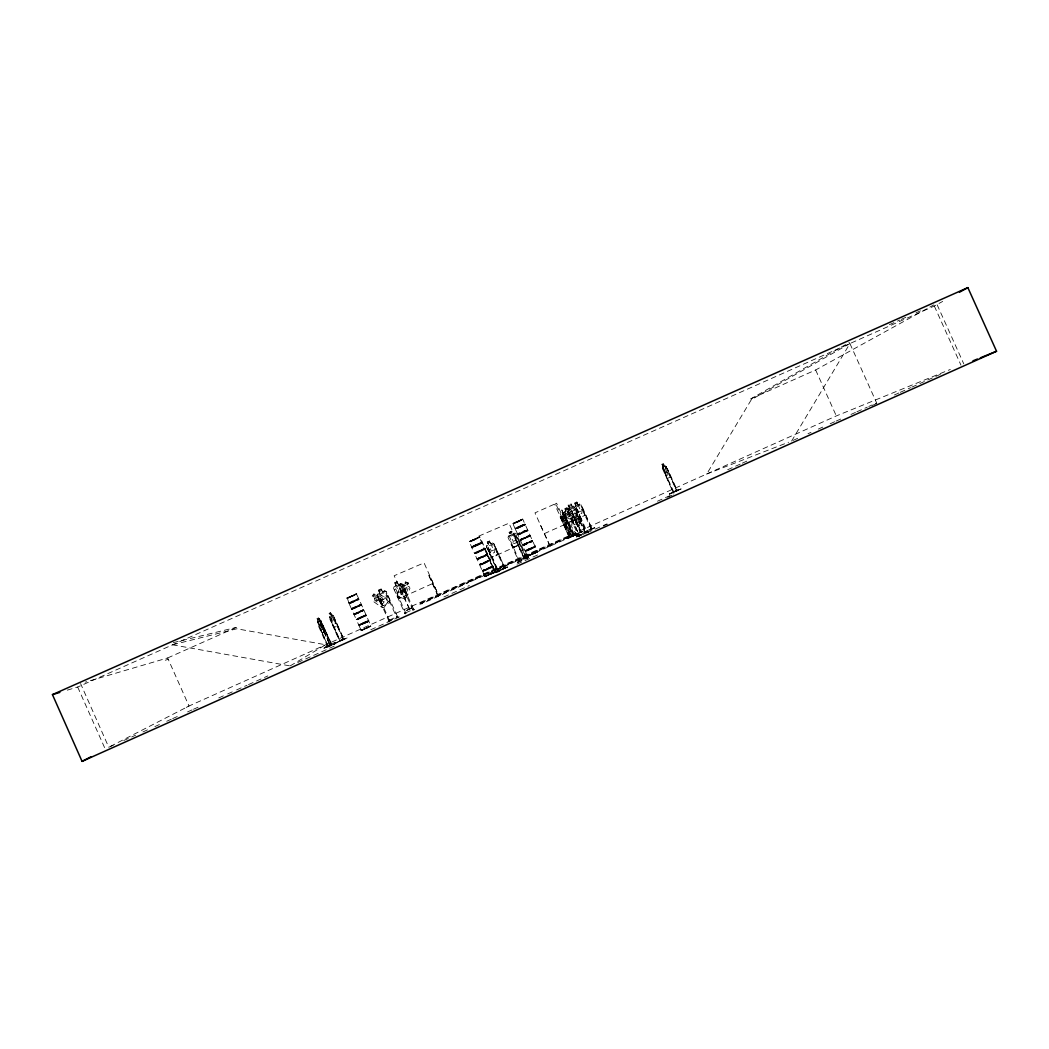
<?xml version="1.0" encoding="UTF-8"?>
<svg xmlns="http://www.w3.org/2000/svg" width="1049" height="1049" viewBox="0 0 1049 1049"><rect width="100%" height="100%" fill="white"/><g stroke="black" fill="none" stroke-linecap="round" stroke-linejoin="round"><path stroke-width="0.75" stroke-dasharray="5 3.75" d="M527.28 543.382L522.704 545.519L525.247 551.276L535.174 546.673L537.494 551.892M479.563 564.808L482.343 570.879L492.991 566.145L492.61 567.155M485.254 548.811L495.587 572.164L494.84 572.492L484.966 549.807M354.313 601.247L358.955 599.071L371.018 626.109L367.425 627.354L369.536 626.423M475.341 539.317C470.07 541.677 482.461 536.144 479.17 537.049M359.046 612.668C355.86 613.993 368.671 608.276 361.341 610.636L363.098 610.007M662.352 468.536L662.391 467.303L667.282 478.475L670.298 477.007M317.401 622.857L317.441 621.677L328.153 646.813L335.903 643.378L323.971 648.151M329.504 617.677L329.491 616.51L332.651 615.16M397.65 596.343L397.768 592.934L400.888 584.831L402.357 584.175L404.311 584.922L405.478 581.893L408.494 583.047L407.327 586.063L409.398 586.85L409.936 588.292L406.828 596.383L404.744 599.031L397.65 596.343L397.768 592.934L400.967 584.909L402.37 584.293L409.307 586.929M481.74 557.727L483.051 557.019M576.006 522.586L578.773 521.353L576.281 515.806L576.701 512.791L574.223 507.231L572.295 506.903L570.971 503.926L568.06 505.107L569.397 508.083L567.483 508.935L566.906 510.443L572.977 523.989L574.393 524.631L576.399 523.726M351.31 596.593L351.887 596.33M663.23 467.054L665.302 473.401L666.928 475.315L668.121 474.777L665.472 467.172L663.27 463.632L661.906 464.222L663.138 466.975L661.906 464.222M331.654 615.514L330.527 612.786L329.137 613.429L332.481 622.359L334.093 624.221L335.326 623.67L335.024 621.205M570.958 522.323L572.675 521.563L573.987 524.133A2.164 2.164 66.5 0 1 575.77 527.07L578.799 534.885M530.204 535.593L520.147 539.737M536.957 552.259L527.49 556.376L529.666 555.065M487.523 554.737L484.848 555.655M484.874 576.701L486.736 576.045M535.16 546.647L525.077 524.225L515.138 528.67L512.817 523.53L516.816 521.628M363.701 610.23L361.485 610.964M362.718 629.479L361.079 630.528L363.439 629.649L362.456 630.056M493.791 543.67L497.698 554.397C490.25 561.517 489.293 552.01 486.5 546.883L486.906 545.506L492.571 543.002L493.791 543.67L505.12 568.256M486.605 546.896L486.959 545.493M564.375 512.017L563.916 513.249L573.803 535.737M581.828 520.029L581.251 521.55L579.336 522.402L580.687 525.379L577.724 526.703L576.439 523.582L574.537 523.254L572.046 517.695L572.452 514.653L575.219 513.42L577.763 515.151L580.241 520.697L579.205 522.35L580.543 525.326L577.776 526.559M405.163 613.822C403.144 611.987 407.812 612.944 405.071 613.849L393.48 588.122L394.057 586.614L395.971 585.762M393.598 588.122L394.149 586.693L400.954 583.664M576.36 537.009L587.191 531.515L587.374 532.499L575.796 506.497L574.367 505.854L572.348 506.759L571.036 503.782L568.204 505.159L569.541 508.136L568.506 509.788L570.997 515.334L573.528 517.052L576.281 515.806M578.248 536.419L578.878 536.157L576.937 536.747M579.31 535.685C578.668 533.902 579.192 537.154 578.982 534.321M579.52 535.449L578.733 535.934L580.858 535.108M581.225 535.082L580.464 535.016M389.625 599.346L390.018 602.69L383.069 605.798L380.735 603.319L377.207 595.399L377.797 593.904L379.345 593.734L386.36 598.809L388.379 601.497L383.895 607.646L380.643 606.676L373.601 601.588L373.352 600.002L377.797 593.891L379.712 593.039L378.387 590.102L381.351 588.777L382.675 591.715L384.681 590.823L386.098 591.452L397.532 616.694M669.328 494.236L677.051 490.775M681.142 488.952L669.485 494.079M477.269 559.012L478.042 558.999M353.933 614.504L362.902 610.295M573.095 535.514L565.306 538.622L575.285 534.938L567.522 538.425L566.919 537.311L420.452 602.939L420.124 604.552L422.223 602.9M791.602 441.065L849.913 343.548L876.636 402.934L868.782 406.448M849.913 343.548L751.346 399.643L706.751 474.004M510.47 535.239L509.526 536.786L511.86 541.992L514.22 543.618L516.777 542.477L517.144 539.632L514.81 534.4L513.027 534.085L511.807 531.161L509.067 532.394L510.47 535.239L508.555 535.987L508.031 537.403L519.045 561.792C520.422 561.766 530.165 556.849 525.955 557.727M420.124 604.552L420.452 602.939M388.143 621.493L388.891 621.087L377.325 595.399L377.876 593.983L384.681 590.941L386.019 591.531L389.52 599.372L389.9 602.624M491.758 573.842L497.842 570.63L491.666 573.737M411.654 608.21L405.95 610.741L411.562 607.791M406.186 610.57L411.667 608.145M388.248 601.497L383.855 607.528L380.682 606.571M406.737 596.33L404.704 598.9L397.755 596.265M414.394 609.718L413.857 609.246M587.61 532.394L587.034 530.951L582.523 533.338M499.77 570.236L495.18 572.151L499.612 570.761M499.888 570.643C496.662 573.934 495.416 571.167 494.512 571.653M495.023 572.767L500.019 570.656M400.888 592.777L403.813 590.692C403.196 595.688 407.274 596.199 404.717 590.272C409.857 588.305 407.405 585.211 404.376 589.368C405.15 584.411 400.679 584.739 403.459 589.826L400.102 592.515L401.072 592.855M572.846 535.593L573.606 535.174M572.492 535.646L575.127 535.082L573.554 534.82M517.826 561.871L526.113 557.937M517.603 562.434L517.865 561.805M517.97 562.238L519.661 561.307L517.616 562.487M577.75 536.196L579.166 536.249M388.13 621.441L398.253 616.786L397.689 617.205M490.512 574.393L495.6 571.889L491.85 573.751M527.411 536.983L530.086 535.79M576.517 536.8C576.071 534.951 576.504 537.088 579.31 535.187M579.481 535.449C579.454 536.931 577.711 534.505 578.563 536.445L579.572 536L568.689 511.833L567.876 512.2M581.671 534.911L577.409 536.144M537.285 551.892L529.653 555.065M536.419 552.049L536.878 552.076M346.996 597.996L351.52 596.147M346.799 598.31L352.464 595.871M527.713 556.35L525.274 551.289L535.174 546.765M354.274 594.796C363.715 590.574 342.853 600.395 355.873 594.56M356.358 593.826L358.955 599.071L349.081 603.542L351.494 608.918L355.441 607.214M356.45 593.773L355.873 594.573M495.521 572.033L484.9 576.386L490.067 574.406M347.245 597.864L348.871 602.873L353.434 600.789M495.325 571.902L491.273 573.449L493.751 572.544M566.801 510.05L578.707 536.393M290.232 665.866L325.662 644.768L236.825 628.784L172.508 644.807L171.695 642.998M751.346 399.643L750.953 398.79L849.415 342.433M474.371 539.278L469.231 541.481L478.344 537.35M469.428 541.415L470.136 541.31M478.226 551.604L474.45 553.256L469.191 541.572L479.852 537.376M475.092 539.238L474.777 539.37M750.953 398.79L815.65 369.982L933.807 304.905M485.031 576.74L482.724 571.561L487.759 569.253M67.293 690.15L77.678 687.029L934.305 306.02L942.697 301.417M492.637 565.883L482.252 570.525L492.964 566.132L482.343 570.918L482.96 571.469M512.895 523.464L521.969 519.675M513.381 523.818L513.931 523.543M361.04 604.29L356.568 606.309M518.363 521.183L517.826 521.773L522.284 519.439M522.428 519.203L521.969 519.661M513.918 523.543L518.547 521.576L517.76 521.615M562.487 513.787L562.303 512.738L572.675 536.341L574.275 535.514M578.012 533.862L568.833 538.032L577.973 533.744M561.359 516.226L570.341 537.245M370.179 626.62L370.782 625.912L367.111 628.023M526.926 558.356L528.565 557.491L526.336 558.553L516.239 535.764L516.987 535.436M573.58 534.911L574.432 534.439M370.638 626.148L369.523 626.423M526.323 558.094L528.198 557.124L521.497 559.55M361.223 630.58L359.086 625.768L363.701 623.788M518.678 560.966L519.871 561.425L519.334 560.664M110.302 746.455L189.017 706.016L836.315 415.928L950.315 369.458M186.25 707.432L189.017 706.016L167.643 657.959L85.231 682.152M521.458 519.57L522.717 519.058L524.854 523.923L515.059 528.303L517.773 527.044M368.579 621.559L359.099 625.794L356.542 620.064L361.144 618.058M662.43 468.497L673.196 492.597L677.339 490.644L667.256 468.352L666.653 468.615L676.618 490.971M320.155 621.126L318.988 618.674M560.074 516.908L569.201 537.403L560.297 516.803M485.228 562.592L490.355 560.153L485.399 562.946M672.789 491.797L673.55 491.457L673.196 492.597M576.648 508.28L575.835 508.634L586.706 532.8M352.084 596.055C345.121 599.74 343.443 600.002 356.66 594.245M484.848 562.723C465.69 571.482 504.228 553.951 485.097 562.264M573.895 535.58L564.887 514.6M494.538 572.02L495.351 571.692L490.408 574.17M527.988 555.826L531.463 554.37M527.726 556.376L529.797 555.393M673.878 492.283L663.781 469.873L663.178 470.136L663.781 469.873M479.734 551.302L474.541 553.544L479.563 564.585L484.704 562.408M490.263 559.996L479.485 564.323L484.546 562.041M475.722 538.688L479.839 536.773L485.228 548.693L474.463 553.413L485.097 548.496L480.98 550.371M322.305 626.83L321.073 627.394L318.778 622.267L320.024 621.703L329.884 644.768L319.997 622.306L319.761 621.323L321.007 620.824M485.241 548.811L481.124 550.686M581.356 532.223L580.11 531.869M522.454 519.216L516.816 521.641M518.036 521.576L517.931 521.628M518.691 521.379L517.852 521.759L518.534 521.576M349.802 603.581L359.02 599.49L357.394 600.185M361.367 630.279L367.491 627.472M361.472 630.475L362.849 629.806M388.707 621.165C387.907 620.706 389.782 618.897 389.52 620.798M413.988 609.862C414.119 608.184 411.575 609.456 413.175 610.23M405.95 613.455L395.185 589.525L394.372 589.892M504.176 566.63L504.884 565.765M515.78 540.235L513.223 541.389L510.889 536.17L513.446 535.016L524.054 558.947L524.88 558.566L508.975 523.189L478.829 536.091L495.01 572.426M673.274 491.915L676.369 490.394M673.642 492.23L673.261 491.575M565.857 511.256L564.742 508.686L567.181 507.598L568.296 510.168L569.856 510.601L571.993 515.374L571.692 517.957L569.41 518.98L567.273 517.472L565.136 512.699L565.975 511.309L564.86 508.739M568.322 510.155L567.142 507.729M327.393 646.171L328.127 645.843L327.76 646.984L332.127 645.122L320.522 620.247M331.025 644.624L331.772 644.309L331.392 645.437L319.407 618.359M327.747 646.984L317.847 624.666L318.476 624.378L328.481 646.656M343.246 639.72L332.782 616.183L330.527 612.786L329.216 613.495M503.389 566.473L506.392 565.07L503.586 566.893M524.461 557.793C522.559 558.881 525.247 556.835 524.828 558.606M504.123 567.693L504.149 568.689L503.769 567.85L504.739 567.417L504.831 568.374M584.831 531.463L585.814 532.013M347.232 597.838L353.775 594.888M409.333 608.368L408.913 609.469L409.398 608.328M437.997 596.055L428.923 575.586L429.605 575.285L438.797 595.688L437.997 596.042M470.122 541.284L475.735 538.688M474.699 539.238L477.387 538.019M478.108 537.599L479 537.193M474.489 539.592L474.909 539.658M571.141 509.998L581.238 532.276L574.065 535.514M438.39 594.967L437.853 595.216M396.338 616.707L397.335 616.248L397.545 617.205M389.612 620.759L378.912 596.802L378.099 597.169M536.8 551.958L535.292 553.046M396.365 616.694L396.85 617.507M412.991 610.295L402.383 586.299L403.209 585.932M673.497 492.466L663.427 470.031M518.547 521.458L517.878 521.891M318.293 621.283L316.982 618.569L318.385 618.031M488.519 544.798L487.247 541.966L488.598 544.877L487.811 546.359L490.171 551.643L492.387 553.374L494.643 552.377L494.826 549.571L492.466 544.287L490.84 543.88L489.673 540.904L490.932 543.723M576.858 502.038L578.104 504.844L579.769 504.11L580.976 504.766L592.095 529.142L581.933 506.379L581.12 506.746L591.361 529.47M320.325 624.024L329.779 644.807L331.536 644.112M370.022 626.279L365.078 628.797M527.949 557.176L521.943 559.825M498.052 571.102L491.443 573.96M527.227 558.16L516.239 533.731L514.928 533.128L513.053 533.967M564.716 514.718L565.385 514.416L574.682 535.226M571.902 511.519L581.264 532.263M550.332 546.123L549.991 545.362M569.515 537.245L554.737 504.372L556.573 503.218L571.6 536.59L562.225 515.833L571.299 536.747L570.105 536.891M570.25 537.219L578.051 533.771M497.646 571.653L487.562 548.496L488.231 548.194L498.38 571.325M676.92 490.84L666.233 466.805L677.09 490.893M349.789 603.595L350.51 603.254M317.349 621.703L320.548 620.352M575.744 505.893L573.803 507.939L584.844 532.446C586.719 532.971 594.757 527.673 590.875 528.696M579.717 504.123L574.275 506.654M362.193 610.924L363.767 609.994M492.624 567.155L488.178 569.174M498.105 570.446L497.37 570.774M493.096 573.187L494.158 572.702M524.382 558.802L514.967 536.577L514.259 536.891L524.277 558.855M585.316 531.24L585.539 532.131M348.163 597.996L349.133 597.55M514.534 522.677L515.675 522.376M486.5 546.883L497.842 571.574M580.976 504.766L584.857 515.387L579.245 517.904L577.186 515.479L579.297 517.878M566.853 523.123L567.968 522.612M574.524 519.648L568.886 522.179L566.919 520.107L568.007 522.69L566.88 523.215L562.552 513.708M362.836 629.82L369.209 626.659M528.735 555.655L532.092 554.121M536.105 552.285L534.151 553.557M518.652 560.966L519.019 561.792M518.219 521.248L514.351 523.438M517.275 522.127L522.887 519.583L517.524 521.93M333.477 615.829L343.967 639.405L339.666 641.241L329.963 619.395L330.579 619.12L340.348 640.939M488.231 548.194L498.341 571.338M494.603 545.375L505.015 568.296L497.711 571.626M575.363 509.303L585.709 532.066M478.213 559.314L477.007 558.737L479.826 557.635M522.953 544.575L532.236 540.419L527.673 542.477M323.957 648.164L331.392 644.742L327.944 646.21M340.073 640.677L347.678 637.713L335.955 642.932M323.957 648.203L335.903 643.404M329.583 617.651L340.23 641.109L347.665 637.7M421.672 603.87L422.419 603.542L421.934 602.27L421.672 603.87L467.382 583.034L467.054 582.392L466.595 583.375L575.298 534.911M498.183 570.695L504.031 568.02M495.023 572.78L485.49 549.584L484.756 549.912M507.742 567.129L502.523 568.781L507.336 567.168M591.138 528.866L585.539 531.423M594.232 527.673L594.849 527.962L590.181 529.915M356.411 599.556L358.601 598.533L348.871 602.873M350.51 603.267L357.394 600.185M525.772 530.479C531.2 529.168 515.846 532.249 518.101 535.056L522.533 545.139L527.149 543.08M477.361 558.999L479.944 557.884M487.064 554.724L487.693 554.213L484.756 555.432M365.275 615.448L366.062 615.094L361.407 617.153M535.147 552.718L532.879 554.121M529.784 555.406L532.171 554.305M570.315 537.167L561.005 516.383M354.3 594.809L351.9 595.871M663.191 463.671L661.998 464.301M409.543 609.181L399.826 588.45M409.674 609.128L394.162 575.744L424.058 562.867L438.731 595.714M428.923 575.586L438.18 595.963L438.089 595.111M523.005 538.727L520.527 539.855M530.047 535.331L527.227 536.563M481.714 557.622L483.196 557.071M477.872 559.078L483.327 557.006M520.343 540.143L523.084 538.937M522.94 544.575L527.004 542.753M524.094 545.218L522.874 545.782L532.669 541.389L528.119 543.448M504.477 568.545L493.935 545.664L494.761 545.296M356.411 599.556L354.024 600.631M517.773 527.044L524.854 523.923M525.785 530.479L517.655 534.085L515.138 528.67L519.793 526.65M356.07 613.154L354.09 613.875M363.02 609.902L362.915 610.348M354.496 614.085L355.506 613.403L354.641 613.639M520.37 539.448L521.917 539.16M520.973 539.356L520.12 539.566L529.797 535.239M487.641 555.065L478.029 559.379M524.684 538.583L525.693 537.757M488.926 558.671L518.835 545.218M667.282 478.475L670.363 477.085L669.446 474.214M364.436 615.829L356.214 619.644L362.416 617.494M524.08 545.218L527.437 543.71M329.95 644.086L331.117 643.64M325.924 646.512L333.582 642.604M325.937 646.525L335.365 642.381L325.964 646.433M367.111 628.01L363.426 629.649M574.537 534.649L580.294 532.053M532.748 553.82L534.007 553.243M572.702 536.065L575.127 535.082M582.969 531.541L579.9 532.302L582.549 531.607M573.96 535.659L561.805 509.893L562.644 512.699M489.909 574.052L485.136 576.321M489.975 574.209L484.926 576.57L485.739 576.229M352.123 596.356L353.369 595.806M353.71 601.418L348.897 602.9M509.198 532.446L511.781 531.292M508.634 536.065L514.941 533.233L516.187 533.797M563.051 512.437L566.447 520.291L564.887 518.521M480.796 550.017C493.673 544.182 465.9 556.626 478.095 551.223M357.971 606.073L361.381 604.552L356.136 606.846M481.255 551.053L485.32 549.204L474.83 553.898L478.554 552.259M358.233 606.702L361.538 605.103L352.648 609.194M523.936 532.472L527.883 530.689L518.088 535.056L521.419 533.6M355.06 613.442L357.211 612.629M477.78 558.383L481.058 556.914M484.677 555.301L487.47 554.069L486.159 554.803M354.47 614.071L355.178 613.757M520.933 539.212L522.848 538.347M527.149 536.445L529.811 535.252M521.812 538.963L522.979 538.675M356.254 613.586L354.064 614.544L362.115 610.741M361.603 611.174L363.295 610.439M478.029 558.986L480.036 558.107M484.966 555.891L487.536 554.764M527.306 536.76L530.125 535.449L521.484 539.435M359.951 612.275L358.483 612.577M358.456 612.944L359.007 612.59M478.2 559.301L479.078 558.907M486.198 555.721L487.654 555.091M522.166 539.684C515.479 542.674 535.134 533.875 528.591 536.826M524.434 538.583L526.1 537.94M322.974 626.528L323.289 629.033L322.056 629.597L320.404 627.695L317.06 618.53M489.909 554.515L492.047 556.94M497.134 551.276L497.698 554.397L492.007 556.835M323.079 629.164C325.544 634.488 326.029 629.466 324.547 628.469M332.743 624.837L334.382 627.315L337.49 625.925L336.624 623.093M403.485 596.645L433.185 583.296M527.831 542.818L532.459 540.72L522.546 545.336L532.59 541.022L527.975 543.12M485.005 563.077L479.944 565.372L490.447 560.664M529.588 548.522C511.427 556.822 548.535 539.96 530.283 548.286M529.732 548.85L525.116 550.935L535.056 546.516L530.44 548.627M530.02 549.479L525.733 551.459M530.715 549.27L535.252 547.185L525.719 551.472M487.601 568.886L482.514 571.259L493.122 566.473L488.021 568.807M569.568 536.472L566.775 537.363L569.856 537.114L569.568 536.472L421.37 603.201L422.131 602.887M580.753 531.568L580.569 532.577L569.987 509.119L572.741 507.9L575.219 513.446M419.836 603.896L572.964 535.239M339.706 640.27L339.679 640.283M343.311 638.736L343.167 638.802M576.648 534.269L577.566 533.862M339.994 641.096L329.53 617.625M584.686 531.528L585.211 532.289L574.708 509.591L575.521 509.224M320.666 620.995L331.733 645.305L321.269 621.126M579.166 534.256L579.638 535.292M576.334 536L579.35 534.78L576.373 536.118M389.428 620.103L396.443 616.943M405.701 612.826L412.716 609.679M581.356 534.741L577.96 535.973M582.365 534.741L586.614 532.84M113.213 745.249L108.755 747.255L80.563 683.528M123.703 740.542L135.596 735.218M142.952 731.927L147.476 729.881M154.846 726.59L159.369 724.557M166.739 721.253L171.197 719.26M172.679 718.591L180.166 715.234M187.548 711.917L192.059 709.898M193.501 709.255L200.975 705.898M218.795 697.913L226.23 694.569M227.685 693.927L235.146 690.583M236.602 689.927L247.04 685.246M248.495 684.591L267.836 675.923M297.693 662.522L334.998 645.791M370.808 629.728L402.147 615.684M443.924 596.947L469.323 585.578M517.039 564.165L540.917 553.466M587.283 532.682L606.702 523.976M657.474 501.212L673.891 493.856M727.652 469.742L741.092 463.724M742.364 463.133L746.836 461.127M793.096 440.396L800.544 437.04M808.005 433.696L810.995 432.358M818.312 429.08L822.77 427.087M830.192 423.757L834.65 421.75M836.132 421.095L843.816 417.646M850.975 414.434L855.42 412.441M856.915 411.772L867.3 407.117M894.391 394.975L898.823 392.982M900.304 392.313L910.65 387.671M911.83 387.147L943.195 373.09M603.241 526.126L607.738 524.107M667.544 497.292L672.029 495.285M872.375 405.438L876.859 403.432M394.804 582.877L397.558 581.631M397.296 582.352L395.512 583.139L395.958 584.123L397.728 583.336M398.935 584.437L400.954 583.546L402.357 584.175L413.896 609.967M567.575 509.014L574.38 505.972L575.704 506.575L581.723 520.029M355.991 606.506L351.664 608.472M523.031 532.066C539.33 524.841 505.985 539.684 521.104 532.984M386.95 593.209L386.124 593.577L396.719 617.573M540.628 525.497L550.253 546.201L549.335 546.463M568.991 512.646L569.397 516.003L568.978 512.646L575.927 509.539L578.261 512.043M564.9 515.675L572.216 512.41M479.773 557.491L485.018 555.144L477.78 558.881M357.158 612.498L360.869 610.82L356.149 613.337M485.097 555.275L486.08 554.672M360.948 610.964L363.295 609.744M478.554 558.461L487.038 554.646L486.251 555.065M527.804 536.288L520.658 539.501M527.883 536.472L528.775 535.855M478.58 558.514L486.277 555.065M484.061 556.311L487.156 554.895M354.47 614.74L358.089 613.114M320.692 630.226L322.279 632.783L325.492 631.354M513.59 547.145L519.911 544.326M567.929 522.73L566.893 520.094M544.3 533.653L565.005 524.382M570.486 518.442L572.833 520.933L579.651 517.773L579.363 514.469M572.82 520.947L579.769 517.839M360.712 617.1L356.201 619.526L360.856 617.428M361.249 616.825L365.852 614.793L356.122 619.133L351.481 608.971L360.358 604.578M483.563 562.526L489.988 559.628M361.538 617.441L366.193 615.383L356.332 619.789L366.271 615.737L361.682 617.782M574.38 524.513L581.172 521.471M363.269 622.818C345.383 630.698 381.993 614.491 363.793 622.516M363.937 622.844L368.619 620.785L358.745 625.204L363.413 623.158M363.544 623.447C345.947 631.21 381.652 615.383 364.069 623.132M364.213 623.46L367.57 621.978M364.436 628.81L365.695 628.246M365.747 628.39L361.092 630.239M366.258 628.036L369.694 626.738M531.463 554.37L534.584 553.02M366.337 628.233L367.583 627.682M491.352 573.606L486.566 575.704M491.443 573.816L486.71 576.032M519.635 561.53L509.578 538.753L508.883 539.068M586.811 532.748L586.221 531.961M579.061 535.423L578.327 535.737M889.382 324.652L899.754 320.05M901.235 319.381L908.631 316.09M916.039 312.799L920.484 310.832M167.643 657.959L236.222 627.42L236.825 628.784M473.112 540.104L474.961 539.37M474.633 539.802L469.677 541.966M517.485 521.458L513.053 523.608M518.101 521.065L521.471 519.557M517.498 521.484L515.177 522.743M478.357 543.579L471.591 546.673L482.134 542.071L481.465 542.228M477.308 544.864L482.474 542.621L471.827 547.381L476.98 545.139M477.465 545.231C495.941 537.18 458.387 553.662 477.151 545.493M520.422 526.257L524.867 523.962M520.71 526.886L525.287 524.893L515.492 529.273L520.081 527.267M318.922 618.595L324.797 631.485M319.761 621.323L320.115 622.293M321.532 621.585L320.889 620.772L321.532 621.624M355.309 606.873L351.664 608.486M355.572 607.502L351.625 609.246L361.485 604.827L351.848 609.535L352.648 609.194M564.362 514.482L571.692 511.217M478.436 558.094L476.967 559.012L477.859 559.065M528.853 536.039L529.968 535.331M362.01 610.492L362.836 610.112M525.247 538.321L526.008 537.875M354.47 614.714L363.688 610.61M322.266 632.678L325.413 631.275M528.565 557.491L527.686 556.809M319.539 620.706L320.679 621.388M332.546 615.094L333.451 615.881M399.643 588.528L400.338 588.214M550.004 546.267L534.99 512.856L555.708 503.612L570.472 536.983M363.295 629.321L364.449 628.81M478.357 543.579L481.478 542.215M576.898 502.012L574.485 503.087L575.862 505.946L575.088 507.414L577.435 512.646L579.625 514.364L581.841 513.381L582.011 510.601L579.677 505.382L578.078 504.975L576.871 502.143M487.208 541.979L489.673 540.904M318.385 617.913L319.617 620.785M568.899 522.284L574.629 519.714L574.236 516.829L571.076 510.063L569.961 509.526M526.428 558.514L516.292 535.751M471.866 540.655L473.112 540.091M472.024 540.969L479.852 537.35M324.338 631.577L325.557 631.039M680.919 488.939L669.341 493.777L680.775 488.624M534.505 552.889L535.659 552.548M353.775 594.901L355.663 594.062M348.465 597.615L355.755 594.259M565.109 518.416L563.379 513.42L573.056 536.17L562.212 512.777M367.556 621.978L368.71 621.48M436.004 596.829L441.734 594.403L436.253 596.763M477.387 538.032L479.734 537.022M471.853 540.628L469.506 541.651M515.098 522.533L513.407 523.267M662.365 467.421L665.381 466.005L666.207 466.857M360.345 604.578L361.144 604.237M535.567 552.43L536.511 552.18M528.368 555.891L537.18 552.141M535.724 552.744L536.603 552.377M485.831 576.412L486.723 576.045M493.817 572.767L494.722 572.374M361.603 630.056L362.377 629.885M369.681 626.751L370.822 626.253M348.399 597.419L346.983 598.022M513.643 523.726L514.351 523.425L513.223 523.923M563.89 524.841L565.883 523.989M490.185 559.93L479.563 564.624M482.946 571.469L493.214 566.866M594.285 527.66L589.8 530.112M507.165 566.827L502.812 569.148M339.85 640.48L343.259 639.025L336.178 642.827M478.344 537.363L479.144 537.009M513.486 523.451L514.194 523.136M582.208 533.561L587.243 531.437M502.733 569.122L507.69 567.076M328.481 646.774L327.458 645.83M528.368 555.891L527.542 556.219M355.768 594.272L356.568 593.957M562.264 512.856L563.392 512.397L563.916 513.21L564.296 511.951L569.987 509.421L571.167 509.984M582.903 531.502L580.163 532.63M706.515 474.096L788.573 442.232M586.994 532.446L588.699 531.948L586.981 532.604M587.466 532.354L588.699 531.974M570.289 537.114L571.102 536.773M577.068 536.406L578.655 536.249M576.491 536.668L580.7 535.344M165.27 660.227L168.246 659.323M549.361 545.978L550.043 545.821M173.269 642.617L236.222 627.42M404.376 585.054L402.475 585.486L400.312 591.125L400.902 594.114L403.721 595.176L406.147 593.341L408.323 587.715L407.196 586.129L408.363 583.113L405.53 582.038M172.508 644.807L290.127 665.931M665.328 466.136L666.128 466.897M380.826 603.267L383.095 605.666M397.099 595.989L399.367 598.389M397.007 596.042L399.341 598.52L406.278 595.412L405.884 592.069M575.888 509.683L578.169 512.109M511.466 544.851L513.604 547.145M511.387 544.916L513.577 547.263L520.016 544.392L519.622 541.218M323.158 629.125L324.456 631.629M576.832 535.777L572.99 528.316A2.164 2.164 66.5 0 1 572.007 525.024L570.984 522.612M937.137 304.774L963.769 363.859M934.305 306.02L960.95 365.131M815.65 369.982L836.315 415.928M576.517 534.151L577.501 536.354M576.255 535.541L576.675 536.616M505.802 565.332L503.808 566.224M505.198 565.634C509.748 564.165 500.347 568.217 504.569 565.909M381.298 588.922L382.61 591.859L384.537 592.187L386.989 597.681L386.557 600.697L383.79 601.942L381.259 600.238L378.807 594.744L379.856 593.091L378.532 590.154M333.897 617.599L343.718 639.523L333.792 617.664M77.678 687.029L105.359 749.379M323.433 626.541L323.643 628.915L320.207 621.205M336.572 623.106L337.411 625.965M584.201 512.318L584.699 515.347M579.258 514.495L579.638 517.773M525.208 524.526L515.269 528.971L525.208 524.526M348.95 603.214L358.81 598.835L348.95 603.175M377.535 596.199L378.925 599.385C374.257 597.524 373.496 601.667 379.122 600.395C379.738 606.152 383.423 604.421 380.053 600.264C384.734 602.126 386.307 598.336 379.882 599.294L378.204 595.53L377.535 596.199M374.729 598.284L374.65 600.225L379.541 603.752L382.597 603.949L384.38 601.51L383.239 598.677L378.348 595.15L376.512 595.832L373.877 593.786L371.962 596.409L374.742 598.284M575.888 514.443L575.573 517.931C572.439 513.931 569.201 516.462 575.232 518.862C572.846 524.028 577.134 524.251 576.124 519.281C579.1 523.359 582.025 519.95 576.452 518.298L576.898 513.997L575.888 514.443M403.249 590.403L402.829 593.419L400.062 594.665L397.532 592.96L395.08 587.466L396.116 585.814L394.66 582.811L397.623 581.5L398.882 584.581L400.797 584.909L403.249 590.403M403.983 586.063L401.819 591.702L404.639 592.764L406.802 587.138L403.983 586.063M405.845 582.733L405.465 583.742L407.274 584.424L407.655 583.428L405.845 582.733M374.886 595.321L373.746 596.894L372.867 596.265L374.008 594.691L374.886 595.321M377.391 596.461L375.608 598.913L380.499 602.441L382.282 599.989L377.391 596.461M471.893 546.949L482.383 542.372L471.893 546.949M676.264 490.158L676.972 489.831L676.264 490.158M518.114 534.636L527.791 530.256L518.114 534.636M501.383 567.312L498.563 569.148L501.383 567.312M318.372 618.595L317.978 619.867L318.372 618.595M330.501 613.442L330.12 614.701L330.501 613.442M332.127 616.484L330.894 617.048L333.136 622.07L334.369 621.506L332.127 616.484M511.532 531.961L509.88 532.695L510.299 533.626L511.938 532.892L511.532 531.961M579.389 524.054L577.619 524.854L578.051 525.837L579.822 525.051L579.389 524.054M570.695 504.648L568.925 505.434L569.371 506.431L571.141 505.631L570.695 504.648M381.023 589.63L379.253 590.417L379.686 591.4L381.469 590.613L381.023 589.63M383.055 592.842L380.289 594.075L382.741 599.582L385.507 598.35L383.055 592.842M399.315 585.565L396.561 586.797L399.013 592.305L401.767 591.072L399.315 585.565M580.831 511.138L578.615 512.122L576.281 506.89L578.484 505.906L580.831 511.138M570.774 515.911L568.492 516.934L566.355 512.161L568.637 511.138L570.774 515.911M566.893 508.345L565.424 508.988L565.817 509.84L567.273 509.198L566.893 508.345M493.633 550.109L491.378 551.105L489.018 545.821L491.273 544.824L493.633 550.109M577.055 503.743L575.626 504.372L575.206 503.441L576.635 502.812L577.055 503.743M667.138 472.588L665.945 473.112L663.637 467.972L664.843 467.448L667.138 472.588M489.385 541.704L487.942 542.333L488.362 543.277L489.804 542.648L489.385 541.704M663.597 465.245L662.417 464.668L663.597 465.245M501.553 567.299L498.367 569.174L501.553 567.299M567.942 537.18L565.463 537.967L565.739 538.596L568.217 537.822L567.942 537.18"/><path stroke-width="1.5" d="M959.481 292.225L967.86 287.623L996.55 351.245L82.071 761.377L52.45 694.622L967.86 287.623M82.071 761.377L90.804 756.88M972.961 360.83L977.393 359.033M980.33 357.827L996.55 351.245M52.45 694.622L59.872 692.392"/></g></svg>
